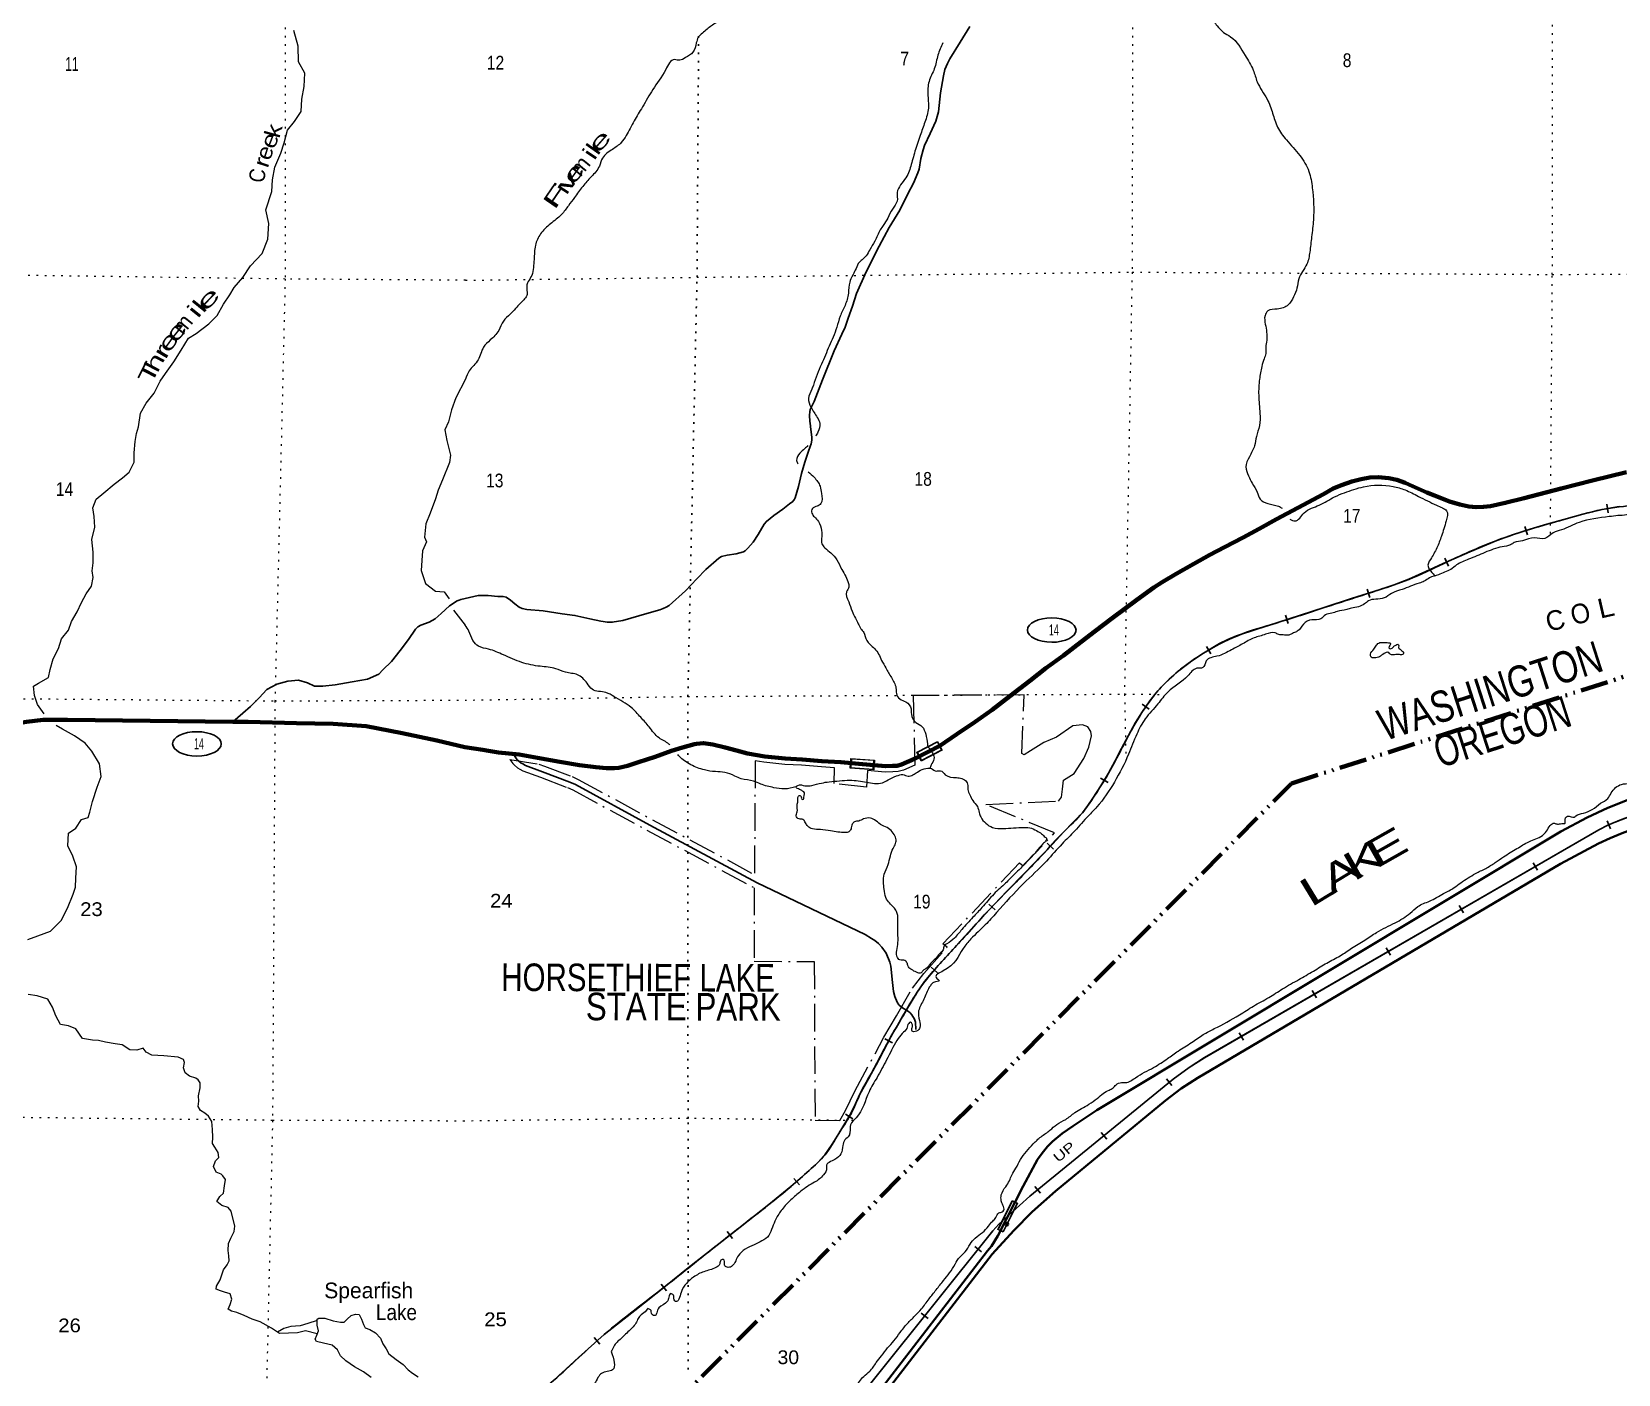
# Model space of a CAD drawing. Header units: feet. Extents: x -256679 to 5, y -731788 to -547785.
# Drawn here: x -37513 to -17361, y -685196 to -668133 of the extents above; entities that cross this region are included whole.
import ezdxf
from ezdxf.enums import TextEntityAlignment as Align

# ---------------------------------------------------------------- set-up
doc = ezdxf.new("R2010")
doc.units = ezdxf.units.FT
doc.header["$LTSCALE"] = 70
doc.header["$PDMODE"] = 32
doc.header["$PDSIZE"] = 35
for name, pattern in [('DASH_DOUBLE_DOT', [9.2, 5, -1.2, 0.3, -1.2, 0.3, -1.2]), ('DOT_DASHED', [7.7, 5, -1.2, 0.3, -1.2]), ('DOTTED', [1.5, 0.3, -1.2])]:
    doc.linetypes.add(name, pattern=pattern)
for name, color, linetype, lineweight in [('10', 7, 'DASH_DOUBLE_DOT', 70), ('17', 7, 'Continuous', 25), ('18', 7, 'Continuous', 35), ('23', 7, 'Continuous', 70), ('29', 7, 'Continuous', 25), ('34', 7, 'Continuous', 25), ('39', 7, 'Continuous', 13), ('44', 7, 'DOT_DASHED', 13), ('55', 7, 'Continuous', 13), ('59', 7, 'Continuous', 13), ('6', 7, 'DOTTED', 25), ('7', 7, 'DOTTED', 13)]:
    doc.layers.add(name, color=color, linetype=linetype, lineweight=lineweight)
doc.layers.add('41', color=7, linetype='Continuous')

msp = doc.modelspace()

# ---------------------------------------------------------------- linework, layer by layer
at = {"layer": '10'}
msp.add_lwpolyline([(-29909.62, -686137.97), (-21510.04, -677685.92), (-16257.16, -675999.95), (-8362.03, -676553.3), (-1674.87, -675739.56), (-2.51, -676217.64)], dxfattribs=at)
at = {"layer": '17'}
for centre in [(-24556.1, -675737.75), (-35415.29, -677183.69)]:
    msp.add_ellipse(centre, major_axis=(309.24, -1), ratio=0.500121, dxfattribs=at)
at = {"layer": '18'}
for p, q in [((-25371.12, -683624.86), (-27313.53, -686141.16)), ((-25311.75, -683670.69), (-27218.87, -686141.27))]:
    msp.add_line(p, q, dxfattribs=at)
for points in [[(-15267.64, -677550.57), (-16464.03, -677701.57), (-16705.48, -677749.02), (-16981.42, -677818.04), (-17113.99, -677855.78), (-17248.73, -677900), (-17492.85, -677998.35), (-17757.49, -678120), (-18089.9, -678298.24), (-23984.4, -681839.5), (-24289.44, -682041.17), (-24424.17, -682137.14), (-24545.98, -682235.29), (-24610.65, -682299.99), (-24679.63, -682384.11), (-24738.75, -682466.07), (-24921.11, -682803.46), (-25242.01, -683436.04), (-25323.38, -683568.6), (-25371.12, -683624.86)], [(-25311.75, -683670.69), (-25038.56, -683368.71), (-24805.73, -683131.45), (-24508.27, -682869.06), (-23110.97, -681717.13), (-22911.91, -681564.5), (-22702.08, -681427.56), (-18095.64, -678709.61), (-17612.51, -678450.03), (-17465.38, -678382.06), (-17309.09, -678318.43), (-17007.28, -678206.27), (-16821.89, -678150.2), (-16670.99, -678111.37), (-16445.24, -678069.01), (-15708.73, -678005.69), (-11682.7, -677885.25), (-2971.48, -678082.82), (-2153.63, -678107.44), (-1942.71, -678112.86), (-1755.17, -678119.98), (-1513.48, -678136.81), (0, -678381.38)]]:
    msp.add_lwpolyline(points, dxfattribs=at)
msp.add_point((-25127.62, -683288.03), dxfattribs=at)
at = {"layer": '23'}
for points in [[(-17256.7, -673731.46), (-17686.92, -673837.9), (-18085.13, -673938.32), (-18555.38, -674060.81), (-18795.51, -674121.06), (-18985.6, -674161.25), (-19073.64, -674173.33), (-19163.68, -674175.39), (-19256.75, -674168.63), (-19371.76, -674141.49), (-19505.8, -674103.52), (-19695.85, -674027.55), (-19793.88, -673989.56), (-19973.92, -673907.57), (-20069.35, -673865.72), (-20173.98, -673827.6), (-20274.97, -673808.1), (-20409.85, -673794.93), (-20518.11, -673799.79), (-20628.17, -673819.9), (-20744.23, -673848.02), (-20876.3, -673894.17), (-20980.36, -673940.31), (-21104.44, -674010.49), (-21432.65, -674182.96), (-21702.82, -674329.35), (-21922.96, -674451.67), (-22127.09, -674561.97), (-22363.24, -674682.3), (-22549.35, -674782.57), (-22752.24, -674893.79), (-22977.63, -675023.2), (-23153.75, -675129.47), (-23259.82, -675195.64), (-23477.97, -675354.01), (-23788.19, -675584.54), (-24000.35, -675746.92), (-24184.48, -675885.24), (-24408.64, -676059.64)], [(-24408.64, -676059.64), (-24632.8, -676222.02), (-24832.95, -676384.38), (-25089.13, -676578.83), (-25313.29, -676749.22), (-25529.45, -676905.59), (-25761.6, -677061.97), (-25976.61, -677207.26), (-26125.85, -677284.53), (-26297.95, -677374.78), (-26464.05, -677446.99), (-26520.79, -677461.92), (-26580.11, -677465.1), (-26668.83, -677468.51), (-27008.28, -677437.35), (-27234.37, -677417.48), (-27476.46, -677401.62), (-27728.56, -677381.77), (-27942.65, -677369.9), (-28202.75, -677344.04), (-28420.83, -677304.14), (-28562.87, -677270.19), (-28704.92, -677228.23), (-28862.97, -677190.28), (-28981.01, -677174.34), (-29069.05, -677182.41), (-29093.07, -677186.43), (-29247.15, -677230.6), (-29387.22, -677272.76), (-29593.34, -677347), (-29805.46, -677417.25), (-29946.27, -677461.78), (-30054.84, -677486.48), (-30110.76, -677491.42), (-30212.75, -677493.06), (-30347.71, -677479.71), (-30555.72, -677455.2), (-30805.88, -677411.93), (-31087.98, -677362.05), (-31320.61, -677320.21), (-31585.76, -677291.73), (-31711.03, -677271.93)], [(-34959.64, -676902.5), (-37058.81, -676876.77), (-37367.17, -676877.27), (-37579.69, -676904.96), (-38763.18, -677112.28), (-39404.07, -677234.9)], [(-32010.5, -677224.68), (-32366.15, -677140.95), (-32807.71, -677049.62), (-33263.32, -676960.13), (-33685.46, -676927.22), (-34151.92, -676919.9), (-34762.47, -676904.92), (-34959.64, -676902.5)], [(-31711.03, -677271.93), (-31785.2, -677260.21), (-32010.5, -677224.68)]]:
    msp.add_lwpolyline(points, dxfattribs=at)
at = {"layer": '29'}
for points in [[(-27625.85, -673109.64), (-27628.85, -673087.68), (-27632.82, -673005.57), (-27631.45, -672964.86), (-27624.79, -672933.47), (-27574.73, -672831.29), (-27466.57, -672558.83), (-27318.37, -672190.21), (-27223.5, -671976.71), (-27182.19, -671887.7), (-27141.26, -671772.58), (-27086.05, -671621.26), (-27035.96, -671461), (-26915.81, -671184.53), (-26749.61, -670859.96), (-26623.46, -670619.53), (-26487.32, -670401.13), (-26385.2, -670194.78), (-26313.11, -670058.53), (-26257.04, -669928.31), (-26242.71, -669879.4), (-26220.95, -669744.03), (-26191.72, -669634.11), (-26172.87, -669579.77), (-26102.78, -669427.51), (-26028.68, -669269.23), (-25996.62, -669151.05), (-25968.52, -668910.69), (-25932.42, -668694.36), (-25915.37, -668614.68), (-25882.47, -668537.31), (-25850.3, -668476), (-25720.16, -668265.61), (-25598.03, -668067.25)], [(-31755.21, -675297.62), (-31713.44, -675297.59), (-31591.4, -675309.52), (-31525.37, -675309.48), (-31485.35, -675321.46), (-31431.35, -675355.48), (-31375.34, -675403.5), (-31321.33, -675445.53), (-31285.33, -675465.53), (-31225.3, -675475.5), (-31017.13, -675493.07), (-30775.14, -675531.27), (-30612.48, -675550.69), (-30423.01, -675593.12), (-30284.96, -675623.06), (-30201.25, -675637.94), (-30138.74, -675637.94), (-30002.84, -675614.86), (-29698.68, -675526.52), (-29534.59, -675478.34), (-29493.51, -675465.5), (-29452.39, -675447.39), (-29416.2, -675424.34), (-29210.36, -675239.79), (-29064.24, -675085.47), (-28950.14, -674969.23), (-28786.02, -674824.91), (-28751.65, -674804.53), (-28677.96, -674786.79), (-28565.9, -674768.68), (-28473.85, -674742.58), (-28448.98, -674730.45), (-28415.81, -674698.48), (-28349.75, -674622.33), (-28287.69, -674522.15), (-28207.6, -674389.91), (-28181.68, -674356.34), (-28087.51, -674279.67), (-27973.43, -674199.48), (-27887.37, -674133.33), (-27846.11, -674104.47), (-27823.08, -674074.84), (-27817.31, -674057.17), (-27775.23, -673910.94), (-27737.15, -673746.68), (-27695.08, -673602.45), (-27645, -673464.22), (-27626.51, -673404.41), (-27613.35, -673371.48), (-27605.13, -673322.09), (-27604.92, -673285.95), (-27614.88, -673189.82), (-27625.85, -673109.64)], [(-32007.91, -675335.88), (-31841.5, -675297.68), (-31755.21, -675297.62)], [(-32007.91, -675335.88), (-32061.44, -675349.08), (-32085.53, -675358.01), (-32107.82, -675367.82), (-32206.35, -675428.62), (-32313.47, -675525.75), (-32388.27, -675595.15), (-32462.8, -675638.46), (-32569.32, -675677.39), (-32610.44, -675697.15), (-32639.89, -675724.76), (-32725.34, -675856.26), (-32832.9, -675995.54), (-32942.48, -676136.81), (-33053.71, -676243.93), (-33106.32, -676297.53), (-33249.13, -676360.13), (-33441.7, -676394.07), (-33660.33, -676431.72), (-33816.72, -676452.02), (-33922.81, -676448.81), (-34008.51, -676409.7), (-34126.28, -676374.23), (-34260.58, -676388.76), (-34399.11, -676425.32), (-34527.97, -676494.11), (-34623.14, -676597.4), (-34736.44, -676710.52), (-34833.42, -676795.72), (-34959.64, -676902.5)], [(-31396.58, -677312.05), (-31345.33, -677384.65), (-31328.64, -677401.35), (-31298.37, -677427.4), (-31276.47, -677438.92), (-31243.09, -677457.71), (-31025.72, -677538.27), (-30678.91, -677669.35), (-30606.7, -677701.94), (-29662.25, -678215.01), (-28298.67, -678947.94), (-26927.22, -679608.64), (-26844.67, -679655.81), (-26802.94, -679682.94), (-26759.12, -679720.52), (-26716.58, -679767.55), (-26661.05, -679845.77), (-26612.07, -679956.35), (-26602.63, -680008.59), (-26581.54, -680215.23), (-26565.07, -680332.15), (-26549.16, -680395.86), (-26519.17, -680467.83), (-26500.39, -680500.18), (-26466.78, -680528.44), (-26376.53, -680586.79), (-26356.42, -680602.47), (-26333.47, -680629.6), (-26300.08, -680681.79), (-26288.14, -680719.38), (-26283.96, -680815.7)]]:
    msp.add_lwpolyline(points, dxfattribs=at)
at = {"layer": '34'}
for p, q in [((-17487.48, -674246.72), (-17507.11, -674137.86)), ((-18515.25, -674525.91), (-18548.28, -674420.35)), ((-19517.81, -674923.85), (-19562.55, -674822.69)), ((-20517.37, -675323.86), (-20551.49, -675218.65)), ((-21551.53, -675655.1), (-21585.43, -675549.81)), ((-22534.67, -676041.22), (-22591.01, -675946.03)), ((-23319.18, -676744.23), (-23409.73, -676680.72)), ((-23840.46, -677676.03), (-23935.45, -677619.35)), ((-17460.34, -678262.42), (-17502.22, -678160.04)), ((-24533.93, -678521.1), (-24614.81, -678445.64)), ((-18384.63, -678790.84), (-18440.01, -678695.08)), ((-25276.03, -679295.18), (-25356.64, -679219.43)), ((-19325.88, -679332.13), (-19381.25, -679236.38)), ((-20252.76, -679871.14), (-20308.13, -679775.39)), ((-26008.22, -680095.51), (-26090.22, -680021.27)), ((-21194.01, -680412.43), (-21249.38, -680316.68)), ((-26577.84, -680985.09), (-26675.43, -680933.01)), ((-22120.89, -680951.44), (-22176.26, -680855.69)), ((-23029.51, -681527.22), (-23099.52, -681441.59)), ((-27083.06, -681948.82), (-27177.57, -681891.35)), ((-23857.92, -682207.93), (-23927.94, -682122.3)), ((-27760.85, -682789.91), (-27833.49, -682706.5)), ((-24700.16, -682893.2), (-24770.17, -682807.56)), ((-28611.47, -683468.99), (-28679.86, -683382.05)), ((-25447.67, -683641.04), (-25534.08, -683571.99)), ((-29450.07, -684136.92), (-29518.65, -684050.14)), ((-26127.55, -684487.63), (-26213.96, -684418.58)), ((-30296.26, -684811.69), (-30370.04, -684729.28))]:
    msp.add_line(p, q, dxfattribs=at)
for points in [[(-30886.7, -685274.31), (-30566.67, -684980.51), (-30243.19, -684690.9), (-29853.91, -684383.14), (-29464.59, -684075.48), (-29173.41, -683843.91), (-28882.16, -683612.43), (-28516.1, -683324.51), (-28149.62, -683037.12), (-28008.77, -682923.85), (-27869.45, -682808.63), (-27753.42, -682707.58), (-27639.29, -682604.21), (-27533, -682510), (-27437.27, -682405.93), (-27347.71, -682272.22), (-27263.15, -682135.53), (-27184.1, -682009.89), (-27107.02, -681883.13), (-27049.89, -681760.55), (-26994.9, -681636.74), (-26885.64, -681439.41), (-26776.63, -681242.01), (-26683.75, -681062.04), (-26588.4, -680883.35), (-26517.72, -680761.88), (-26446.24, -680640.9), (-26356.7, -680489.33), (-26266.01, -680338.31), (-26172.03, -680203.36), (-26065.74, -680077.69), (-25881.56, -679874.25), (-25697.41, -679670.84), (-25576.45, -679536.45), (-25455.2, -679402.29), (-25289.3, -679225.75), (-25120.9, -679051.55), (-24903.64, -678828.16), (-24686.55, -678604.63), (-24544.91, -678452.82), (-24404.31, -678300.01), (-24285.58, -678180.51), (-24168.15, -678059.55), (-24097.74, -677969.02), (-24034.11, -677873.31), (-23931.54, -677717.03), (-23835.94, -677556.8), (-23752.72, -677400.6), (-23669.76, -677244.27), (-23580.95, -677078.83), (-23491.53, -676913.65), (-23405.07, -676771.62), (-23309.28, -676635.03), (-23230.57, -676535), (-23145.04, -676440.54), (-23036.19, -676334.69), (-22920.77, -676236), (-22778.86, -676129.21), (-22630.46, -676031.44), (-22424.7, -675909.64), (-22318.34, -675856.51), (-22207.99, -675812.75), (-21952.06, -675727.55), (-21695.67, -675644.14), (-21396.5, -675547.82), (-21097.34, -675451.46), (-20747.1, -675338.22), (-20396.95, -675224.66), (-20208.56, -675162.16), (-20022.82, -675092.25), (-19803.09, -674994.28), (-19584.59, -674893.69), (-19245.57, -674743.73), (-18904.14, -674598.79), (-18692.71, -674521.49), (-18477.82, -674454.26), (-18265.99, -674392.02), (-18053.56, -674331.79), (-17810.46, -674266.04), (-17565.25, -674205.25), (-17350.12, -674166.48)], [(-27518.09, -686140.23), (-25305.26, -683371.2), (-25228.9, -683288.75), (-24835.01, -682932.93), (-23013.02, -681443.21), (-22812.08, -681297.79), (-22615.95, -681171.64), (-17605.99, -678274.47), (-17492.44, -678216.56), (-17321, -678146.43), (-17122.62, -678070.92), (-16967.35, -678021.29), (-16773.28, -677969.51), (-16525.31, -677915.58), (-16337.71, -677883.22), (-16164.13, -677858.42), (-16014.26, -677844.38), (-15791.83, -677830.14), (-11297.04, -677741.09), (-2076.86, -678004.01), (-1688.79, -678012.64), (-1536.76, -678026.66), (-1.83, -678207.84)]]:
    msp.add_lwpolyline(points, dxfattribs=at)
at = {"layer": '34', "lineweight": 13}
msp.add_lwpolyline([(-27517.23, -686140.92), (-25304.43, -683371.92), (-25228.13, -683289.53), (-24834.29, -682933.76), (-23012.35, -681444.08), (-22811.46, -681298.7), (-22615.38, -681172.58), (-17605.46, -678275.44), (-17491.98, -678217.56), (-17320.6, -678147.45), (-17122.26, -678071.96), (-16967.04, -678022.35), (-16773.02, -677970.58), (-16525.1, -677916.66), (-16337.54, -677884.31), (-16164, -677859.51), (-16014.17, -677845.48), (-15791.78, -677831.24), (-11297.04, -677742.19), (-2076.89, -678005.11), (-1688.85, -678013.74), (-1536.87, -678027.75), (-1.96, -678208.93)], dxfattribs=at)
at = {"layer": '34'}
msp.add_spline([(-32003.65, -686135.2), (-31377.82, -685669.52), (-30885.98, -685275.14), (-30242.48, -684691.74), (-29463.91, -684076.34), (-28881.48, -683613.29), (-28148.94, -683037.98), (-27868.74, -682809.47), (-27638.56, -682605.03), (-27436.4, -682406.61), (-27262.22, -682136.11), (-27106.05, -681883.65), (-26993.91, -681637.23), (-26775.66, -681242.53), (-26587.44, -680883.89), (-26445.29, -680641.46), (-26265.09, -680338.91), (-26064.91, -680078.41), (-25696.59, -679671.58), (-25454.39, -679403.04), (-25120.11, -679052.32), (-24685.75, -678605.39), (-24403.51, -678300.77), (-24167.32, -678060.27), (-24033.19, -677873.92), (-23834.98, -677557.34), (-23668.79, -677244.79), (-23490.58, -676914.2), (-23308.4, -676635.69), (-23144.25, -676441.3), (-22920.08, -676236.86), (-22629.88, -676032.37), (-22207.61, -675813.78), (-21695.33, -675645.19), (-21097, -675452.51), (-20396.61, -675225.71), (-20022.4, -675093.27), (-19584.14, -674894.69), (-18903.74, -674599.81), (-18477.5, -674455.31), (-18053.27, -674332.85), (-17565.02, -674206.33), (-17132.81, -674151.96), (-16456.53, -674163.51), (-15954.33, -674193.21), (-15638.2, -674211.02), (-15304.05, -674198.77), (-14957.89, -674146.46), (-14497.64, -674017.96), (-14089.4, -673835.43), (-13597.1, -673598.76), (-13208.86, -673422.24), (-12620.51, -673151.46), (-12006.13, -672856.62), (-11535.86, -672654.02), (-11127.62, -672483.5), (-10671.37, -672348.99), (-10215.13, -672240.53), (-9894.98, -672190.24), (-9550.82, -672167.97), (-9114.64, -672161.66), (-8460.37, -672199.26), (-7922.18, -672283.01), (-7512.05, -672388.88), (-7043.91, -672544.78), (-6629.79, -672688.69), (-6057.63, -672898.59), (-5431.45, -673128.49), (-4825.27, -673334.36), (-4465.17, -673460.29), (-4203.09, -673534.21), (-3874.98, -673606.08), (-3626.88, -673635.96), (-3448.81, -673639.84), (-2984.59, -673587.45), (-2620.42, -673541.13), (-2166.2, -673478.73), (-1756, -673414.36), (-1487.88, -673396.15), (-1107.72, -673399.89), (-777.59, -673429.71), (-561.52, -673475.62), (-377.46, -673523.57), (-197.41, -673583.53), (-2.56, -673673.28)], degree=3, dxfattribs=at)
at = {"layer": '39'}
msp.add_line((-32153.89, -675483.49), (-32007.81, -675677.13), dxfattribs=at)
for points in [[(-37354.76, -676801.32), (-37439.24, -676681.75), (-37480.14, -676570.89), (-37488.93, -676452.36), (-37428.44, -676410.9), (-37299.56, -676340.11), (-37280.49, -676237.96), (-37243.05, -676101.89), (-37171.61, -675970.23), (-37134.31, -675848.22), (-37047.11, -675740.82), (-37009.91, -675628.84), (-36936.58, -675507.24), (-36879.28, -675387.46), (-36820.06, -675275.73), (-36754.98, -675178.11), (-36733.85, -675069.96), (-36746.99, -674985.51), (-36731.9, -674881.31), (-36734.54, -674748.8), (-36748.9, -674588.06), (-36713.24, -674429.9), (-36719.84, -674293.33), (-36736.74, -674184.75), (-36695.54, -674072.82), (-36598.6, -673991.63), (-36467.32, -673882.72), (-36362.37, -673801.62), (-36273.54, -673730.37), (-36210.17, -673604.64), (-36212.95, -673486.18), (-36197.45, -673341.84), (-36182.36, -673237.64), (-36157.49, -673155.63), (-36129.66, -672981.32), (-36060.27, -672853.64), (-35958.87, -672728.34), (-35881.2, -672574.67), (-35814.11, -672477.08), (-35708.48, -672329.75), (-35614.83, -672180.28), (-35521.17, -672028.8), (-35422.45, -671969.7), (-35263, -671847.07), (-35157.78, -671739.88), (-35078.19, -671594.26), (-34994.91, -671478.79), (-34941.88, -671385.06), (-34832.45, -671257.84), (-34732.81, -671110.44), (-34585.01, -670951.55), (-34513.06, -670769.71), (-34503, -670571.11), (-34541.27, -670398.06), (-34462.77, -670164.11), (-34455.23, -670015.66), (-34423.55, -669855.44), (-34349.61, -669675.63), (-34308.23, -669545.64), (-34262.53, -669385.58), (-34175.28, -669274.17), (-34089.89, -669148.69), (-34082.28, -668992.21), (-34054.55, -668827.94), (-34044.81, -668659.44), (-34125.41, -668514.01), (-34127.36, -668315.27), (-34185.4, -668117.9)], [(-32004.92, -672550.14), (-32125.09, -672788.05), (-32180.69, -672937.96), (-32220.32, -673092.06), (-32267.41, -673191.89), (-32238.78, -673328.7), (-32192.65, -673515.9), (-32207.62, -673608.06), (-32296, -673829.86), (-32349.38, -673957.71), (-32384.57, -674069.71), (-32452.54, -674253.6), (-32506, -674389.48), (-32523.73, -674555.88), (-32498.3, -674614.38), (-32547.57, -674732.24), (-32558.82, -674852.55), (-32568.14, -674978.9), (-32509.77, -675144.15), (-32384.65, -675243.93), (-32272.62, -675253.23), (-32212.77, -675341.7)], [(-36992.58, -678611.75), (-37055.28, -678478.56), (-37047.64, -678320.08), (-36954.87, -678254.9), (-36881.66, -678145.34), (-36797.3, -678120.2), (-36774.55, -678050.21), (-36743.16, -677918.09), (-36683.22, -677736.12), (-36629.76, -677600.23), (-36654.11, -677437.37), (-36750.56, -677275.7), (-36835.63, -677176.38), (-36970.82, -677082.51), (-37122.11, -676996.48), (-37203.73, -676950.79)], [(-37564.11, -679669.07), (-37437.49, -679622.34), (-37274.7, -679563.97), (-37139.16, -679429.03), (-37057.46, -679273.39), (-36985.55, -679095.57), (-36956.59, -679005.58), (-36951.41, -678891.22), (-36945.9, -678744.76), (-36992.58, -678611.75)], [(-33886.82, -684681.9), (-34035.25, -684642.97), (-34137.64, -684669.9), (-34363.95, -684675.36), (-34467.4, -684609.95), (-34612.74, -684530.01), (-34714.52, -684496.74), (-34816.15, -684449.41), (-34907.87, -684412.24), (-34975.78, -684395.41), (-35017.53, -684366.83), (-34992.91, -684308.9), (-34970.2, -684242.92), (-34991.5, -684172.43), (-35063.39, -684153.55), (-35117.26, -684134.87), (-35169.08, -684112.2), (-35166.71, -684076.1), (-35119.83, -683996.34), (-35099.13, -683930.34), (-35078.45, -683866.34), (-35029.76, -683804.67), (-35005.2, -683752.77), (-35010.56, -683690.48), (-35019.87, -683622.13), (-35014.94, -683531.86), (-34982.2, -683463.99), (-34943.31, -683382.14), (-34932.58, -683312.01), (-34980.67, -683120.78), (-35018.25, -683076.19), (-35100.09, -683051.17), (-35161.63, -683000.29), (-35124.94, -682936.48), (-35076.45, -682894.88), (-35063.49, -682802.69), (-35050.61, -682718.54), (-35086.19, -682673.97), (-35107.99, -682651.65), (-35169.8, -682626.86), (-35203.09, -682554.22), (-35178.34, -682484.25), (-35137.87, -682442.56), (-35145.2, -682376.23), (-35188.56, -682309.5), (-35216.09, -682261.02), (-35213.26, -682180.76), (-35218.3, -682086.36), (-35227.23, -681981.89), (-35268.59, -681915.18), (-35316.25, -681876.5), (-35369.95, -681841.76), (-35399.47, -681791.25), (-35390.76, -681723.1), (-35396.06, -681654.8), (-35375.03, -681556.68), (-35372.36, -681492.48), (-35398, -681454.05), (-35429.82, -681433.62), (-35509.66, -681408.62), (-35565.28, -681365.84), (-35584.64, -681301.39), (-35573.95, -681235.27), (-35585.57, -681197), (-35653.33, -681166.12), (-35835.37, -681150), (-35987.44, -681140.24), (-36059.15, -681103.29), (-36096.67, -681052.69), (-36177.02, -681077.86), (-36265.05, -681070.84), (-36364.51, -681007.48), (-36452.5, -680996.45), (-36576.42, -680974.96), (-36666.3, -680953.87), (-36740.36, -680951.02), (-36868.26, -680927.48), (-36951.09, -680804.1), (-37044.84, -680768.91), (-37148.78, -680751.67), (-37207.7, -680640.6), (-37248.63, -680531.75), (-37307.64, -680428.71), (-37443.34, -680385.01), (-37559.32, -680369.64)], [(-33888.03, -684511.09), (-34006.27, -684550.97), (-34104.68, -684579.95), (-34220.9, -684588.67), (-34309.28, -684615.76), (-34389.85, -684658.98)], [(-33200.4, -685236.57), (-33297.77, -685165.21), (-33413.23, -685099.67), (-33522.58, -685024.15), (-33589.99, -684959.16), (-33631.29, -684886.43), (-33698.76, -684827.45), (-33806.6, -684800.13), (-33896.49, -684779.03), (-33914.19, -684748.72), (-33893.64, -684696.77), (-33869.07, -684644.86), (-33886.33, -684570.4), (-33887.56, -684496.12), (-33867.4, -684482.3), (-33791.3, -684481.15), (-33683.54, -684516.5), (-33591.61, -684533.61), (-33543.56, -684534.16), (-33505.13, -684496.46), (-33454.56, -684446.85), (-33402.36, -684433.4), (-33352.31, -684433.97), (-33324.92, -684496.5), (-33297.6, -684565.06), (-33275.97, -684603.44), (-33220.14, -684626.16), (-33148.48, -684667.12), (-33085.11, -684736.08), (-33051.84, -684810.73), (-33010.44, -684873.42), (-32979.03, -684934), (-32883.7, -685009.35), (-32796.22, -685070.56), (-32730.84, -685137.54), (-32675.22, -685180.33), (-32603.64, -685229.32)]]:
    msp.add_lwpolyline(points, dxfattribs=at)
for points in [[(-29555.16, -656369.58), (-29611.24, -656525.84), (-29653.32, -656684.09), (-29683.38, -656798.27), (-29699.42, -656890.41), (-29647.43, -656970.49), (-29619.46, -657078.62), (-29613.5, -657174.75), (-29591.52, -657244.83), (-29589.56, -657375.01), (-29581.63, -657539.24), (-29515.64, -657647.34), (-29463.65, -657733.43), (-29433.72, -657931.69), (-29391.73, -658025.79), (-29355.78, -658181.98), (-29329.82, -658312.15), (-29287.84, -658404.25), (-29219.84, -658488.32), (-29189.85, -658550.39), (-29143.89, -658706.57), (-29093.91, -658790.66), (-29071.94, -658904.8), (-29047.99, -659046.98), (-29042.03, -659173.16), (-29028.08, -659299.32), (-29056.13, -659403.49), (-29080.17, -659495.63), (-29068.19, -659557.71), (-29114.28, -659742), (-29166.36, -659872.22), (-29166.42, -660038.45), (-29152.52, -660306.82), (-29114.57, -660481.04), (-29094.62, -660627.23), (-29006.63, -660749.34), (-28976.68, -660901.53), (-28932.74, -661099.78), (-28890.79, -661274), (-28886.87, -661496.31), (-28874.92, -661640.5), (-28818.99, -661882.8), (-28757.05, -662087.04), (-28721.11, -662291.31), (-28679.14, -662403.43), (-28605.17, -662561.6), (-28523.19, -662707.75), (-28455.21, -662831.88), (-28405.29, -663086.2), (-28307.29, -663202.3), (-28289.35, -663374.53), (-28253.41, -663570.78), (-28221.47, -663761.02), (-28181.52, -663927.23), (-28121.51, -663971.25), (-28077.52, -664047.32), (-28061.57, -664185.51), (-28037.64, -664407.8), (-27979.69, -664578), (-27911.7, -664684.1), (-27837.69, -664754.15), (-27781.73, -664902.32), (-27785.78, -665040.52), (-27731.88, -665342.9), (-27697.92, -665493.09), (-27672, -665715.38), (-27672.08, -665937.69), (-27674.14, -666083.9), (-27728.24, -666266.19), (-27740.27, -666348.32), (-27738.31, -666452.46), (-27708.34, -666564.6), (-27696.38, -666674.74), (-27776.47, -666802.98), (-27828.53, -666913.17), (-27858.6, -667061.4), (-27940.69, -667197.64), (-28022.75, -667259.79), (-28056.79, -667321.9), (-28036.79, -667363.94), (-28062.85, -667466.1), (-28178.93, -667556.31), (-28299.02, -667654.53), (-28397.09, -667738.72), (-28469.14, -667774.82), (-28535.18, -667800.9), (-28573.22, -667867.02), (-28683.3, -667953.21), (-28819.38, -668021.4), (-28935.46, -668099.59), (-29049.55, -668203.82)], [(-24407.53, -666645), (-24300.97, -666734.49), (-24122.91, -666796.46), (-23938.86, -666854.41), (-23800.83, -666944.44), (-23694.85, -667094.58), (-23568.83, -667196.64), (-23420.8, -667258.62), (-23272.77, -667352.65), (-23100.74, -667460.69), (-22956.71, -667556.72), (-22796.69, -667668.77), (-22608.66, -667806.83), (-22538.69, -667936.97), (-22454.7, -668059.08), (-22376.7, -668141.14), (-22284.68, -668197.16), (-22100.69, -668435.37), (-21996.72, -668621.55), (-21946.76, -668769.73), (-21820.79, -668989.95), (-21750.83, -669170.15), (-21688.87, -669344.36), (-21576.89, -669508.51), (-21406.89, -669704.67), (-21290.92, -669908.87), (-21246.99, -670119.14), (-21233.14, -670525.7), (-21255.23, -670740.01)], [(-29049.55, -668203.82), (-29071.59, -668275.93), (-29113.65, -668394.13), (-29209.72, -668462.29), (-29281.76, -668496.39), (-29347.79, -668488.42), (-29459.88, -668612.67), (-29624.05, -668869.14), (-29756.2, -669089.54), (-29862.31, -669267.87), (-29962.43, -669454.2), (-30024.48, -669540.36), (-30134.57, -669628.56), (-30262.66, -669738.8), (-30302.72, -669840.97), (-30406.82, -669977.23), (-30514.91, -670099.48), (-30617.01, -670239.75), (-30697.08, -670343.95), (-30783.16, -670456.16), (-30925.27, -670574.43), (-31049.37, -670702.69), (-31115.46, -670846.94), (-31131.53, -671029.21), (-31141.58, -671129.35), (-31161.62, -671229.51), (-31207.68, -671309.65), (-31225.7, -671365.74), (-31221.74, -671471.89), (-31301.82, -671580.1), (-31435.93, -671722.39), (-31522, -671810.57), (-31582.08, -671930.78), (-31688.17, -672051.02), (-31774.24, -672143.21), (-31844.33, -672303.48), (-31956.43, -672443.76), (-32004.92, -672550.14)], [(-25942.26, -668275.42), (-26002.35, -668431.68), (-26048.43, -668603.95), (-26114.52, -668764.22), (-26130.6, -668940.48), (-26122.65, -669080.67), (-26160.74, -669260.95), (-26220.83, -669429.23), (-26286.93, -669629.55), (-26341.03, -669819.86), (-26409.13, -669990.14), (-26519.42, -670177.35), (-26521.07, -670287.65), (-26580.29, -670388.07), (-26639.42, -670501.02), (-26697.48, -670595.19), (-26734.91, -670650.65), (-26805.64, -670797.16), (-26868.15, -670904.16), (-26915.73, -670981.88), (-27013.81, -671080.09), (-27051.85, -671162.23), (-27121.94, -671314.49), (-27140.01, -671456.7), (-27182.08, -671610.95), (-27244.16, -671749.18), (-27288.24, -671889.41), (-27334.31, -672015.62), (-27384.37, -672127.81), (-27430.44, -672244), (-27482.53, -672359.03), (-27584.52, -672624.07), (-27604.26, -672676.75), (-27647.03, -672794.04), (-27614.77, -672905.06), (-27535.17, -673036.04), (-27502.27, -673111.76), (-27526.95, -673220.42), (-27554.12, -673272.32)], [(-21255.23, -670740.01), (-21279.32, -670934.3), (-21315.39, -671086.54), (-21419.51, -671272.87), (-21441.56, -671391.05), (-21485.63, -671503.24), (-21551.7, -671605.43), (-21691.77, -671657.6), (-21809.83, -671681.71), (-21847.87, -671741.82), (-21843.91, -671849.97), (-21825.99, -672054.25), (-21838.03, -672146.38), (-21838.06, -672222.49), (-21860.09, -672288.6), (-21888.14, -672388.76), (-21918.22, -672551.01), (-21928.3, -672753.3), (-21912.38, -672983.61), (-21918.45, -673139.83), (-21956.52, -673278.05), (-21980.57, -673396.23), (-22046.66, -673534.47), (-22090.73, -673664.69), (-22056.75, -673776.82), (-22010.77, -673870.92), (-21946.79, -673985.04), (-21908.81, -674073.13), (-21810.79, -674131.15), (-21676.74, -674163.1), (-21628.6, -674189.56)], [(-10879.6, -672721.66), (-10949.64, -672749.75), (-10995.67, -672775.82), (-11057.71, -672791.88), (-11105.71, -672751.86), (-11167.72, -672697.82), (-11221.72, -672661.81), (-11344.77, -672681.98), (-11366.77, -672699.59), (-11379.97, -672743.64), (-11578.03, -672800.9), (-11846.5, -672906.61), (-12126.24, -673006.92), (-12198.59, -673056.37), (-12392.24, -673148.87), (-12471.46, -673214.94), (-12599.09, -673258.98), (-12748.73, -673338.27), (-12924.78, -673448.38), (-13061.21, -673510.05), (-13303.28, -673615.76), (-13488.13, -673677.43), (-13765.4, -673796.35), (-13994.26, -673919.68), (-14113.09, -673990.15), (-14341.95, -674078.25), (-14431.64, -674092.02), (-14471.68, -674148.13), (-14515.71, -674162.18), (-14563.72, -674134.17), (-14698.44, -674183.96), (-14937.91, -674236.57), (-15170.03, -674292.81), (-15410.15, -674333.03), (-15612.24, -674343.18), (-15786.32, -674359.33), (-15948.39, -674357.44), (-16060.43, -674333.48), (-16177.21, -674305.09), (-16313.64, -674274.26), (-16432.47, -674327.11), (-16573.31, -674274.26), (-16674.54, -674261.04), (-16806.57, -674247.83), (-16900.75, -674237.92), (-17002.8, -674256.02), (-17076.83, -674248.06), (-17255.49, -674274.26), (-17365.52, -674283.07), (-17475.55, -674296.28), (-17857.2, -674368.76), (-18082.9, -674463.66), (-18188.53, -674503.3), (-18294.16, -674573.77), (-18423.52, -674567.43), (-18575.6, -674601.58), (-18681.46, -674626.63), (-18729.87, -674653.06), (-18835.74, -674679.87), (-19055.86, -674752.12), (-19261.98, -674838.39), (-19414.08, -674910.59), (-19488.13, -674966.72), (-19566.09, -675001.02), (-19645.31, -675036.26), (-19758.29, -675075.06), (-19824.33, -675117.16), (-19890.37, -675141.24), (-20107.43, -675221.26), (-20240.57, -675271.67), (-20334.63, -675329.81), (-20440.68, -675345.91), (-20534.35, -675366.61), (-20582.76, -675406.25), (-20748.9, -675459.11), (-20810.51, -675476.72), (-20930.95, -675502.46), (-20998.99, -675522.54), (-21081.03, -675544.63), (-21140.6, -675595.65), (-21251.13, -675606.83), (-21359.19, -675662.98), (-21437.26, -675753.16), (-21485.29, -675771.22), (-21545.33, -675801.31), (-21617.36, -675799.35), (-21671.38, -675795.38), (-21719.39, -675771.38), (-21839.45, -675791.49), (-21987.53, -675837.66), (-22131.62, -675913.87)], [(-27653.66, -673392.75), (-27693.01, -673431.85), (-27757.06, -673487.97), (-27797.11, -673584.13), (-27782.07, -673625.29)], [(-27649.54, -673725.99), (-27575.1, -673796.28), (-27499.11, -673910.39), (-27481.14, -674002.5), (-27489.2, -674130.69), (-27537.23, -674162.77), (-27597.27, -674192.85), (-27603.29, -674250.93), (-27571.3, -674298.98), (-27521.3, -674357.03), (-27481.32, -674471.16), (-27479.36, -674575.3), (-27477.39, -674641.39), (-27437.39, -674693.44), (-27363.39, -674757.48), (-27285.39, -674845.55), (-27223.41, -674967.68), (-27173.42, -675055.77), (-27139.44, -675145.87), (-27133.46, -675191.93), (-27163.49, -675250.03), (-27135.53, -675378.19), (-27093.56, -675496.33), (-27051.58, -675586.43), (-27015.59, -675656.5), (-26981.6, -675720.57), (-26945.6, -675766.61), (-26907.63, -675868.72), (-26809.62, -675970.8), (-26755.63, -676042.86), (-26717.64, -676122.95), (-26663.66, -676219.05), (-26593.68, -676341.17), (-26535.7, -676473.31), (-26529.73, -676545.41), (-26487.74, -676613.48), (-26409.72, -676649.47), (-26343.73, -676739.56), (-26339.75, -676807.65), (-26281.77, -676911.75), (-26203.75, -676965.78), (-26157.77, -677061.88), (-26135.81, -677182.03), (-26132.35, -677219.46)], [(-21534.37, -674328.13), (-21466.28, -674350.76), (-21351.85, -674249.45), (-21158.2, -674150.35), (-20964.4, -674044.44), (-20836.92, -673991.78), (-20597.06, -673916.9), (-20220.76, -673912.5), (-20066.72, -673956.54), (-19899.47, -674038.03), (-19669.5, -674150.35), (-19594.68, -674185.58), (-19541.86, -674221.71), (-19545.91, -674347.89), (-19606.01, -674544.21), (-19666.1, -674694.46), (-19746.19, -674838.72), (-19772.24, -674942.88), (-19684.92, -675049.47), (-19706.25, -675028.96)], [(-29406.61, -677198.67), (-29419.2, -677186.66), (-29545.23, -677108.64), (-29669.23, -676968.52), (-29777.22, -676846.43), (-29899.23, -676720.33), (-30003.24, -676648.31), (-30117.27, -676582.29), (-30219.29, -676532.29), (-30395.35, -676490.35), (-30459.35, -676414.29), (-30579.35, -676306.22), (-30733.41, -676274.28), (-30855.44, -676228.3), (-31053.51, -676198.4), (-31289.59, -676148.49), (-31521.65, -676052.51), (-31709.71, -675980.54), (-31837.75, -675942.58), (-31909.75, -675870.53), (-31959.72, -675750.39), (-32008.37, -675676.27)], [(-22131.62, -675913.87), (-22271.71, -675988.07), (-22457.82, -676070.31), (-22593.9, -676130.49), (-22638.07, -676214.51), (-22712.89, -676223.31), (-22776.03, -676260.8), (-22830.07, -676320.92), (-23082.26, -676525.38), (-23208.37, -676675.67), (-23368.51, -676864.05), (-23476.63, -677060.4), (-23581.01, -677315.67), (-23761.46, -677670.24), (-23983.71, -677985.18), (-24091.54, -678099.7), (-24264.29, -678290.21), (-24425.58, -678455), (-24623.75, -678673.45), (-24917.99, -678962.05), (-25258.4, -679328.07), (-25401.44, -679484.44), (-25584.54, -679663.49), (-25680.91, -679783.95), (-25936.18, -680070.25), (-26024.92, -680152.48), (-25986.79, -680194.15), (-26056.96, -680214.59), (-26083.62, -680238.2), (-26112.23, -680277.84), (-26181.09, -680428.98), (-26247.18, -680577.23), (-26237.22, -680701.4), (-26231.25, -680789.52), (-26275.29, -680833.61), (-26331.32, -680835.65), (-26329.3, -680789.58), (-26329.28, -680745.52), (-26351.28, -680721.5), (-26373.29, -680735.54), (-26399.33, -680801.65), (-26456.62, -680864.77), (-26522.64, -680952.86), (-26654.67, -681199.52), (-26775.7, -681421.96), (-26877.85, -681605.1), (-27039.77, -681935.1), (-27112.11, -682025.85), (-27120.15, -682119.99), (-27132.17, -682164.06), (-27184.22, -682218.17), (-27210.25, -682288.29), (-27234.3, -682392.45), (-27310.36, -682464.61), (-27384.41, -682502.71), (-27414.43, -682528.77), (-27416.45, -682574.83), (-27454.5, -682660.98), (-27568.59, -682755.19), (-27658.65, -682807.32), (-27746.71, -682873.48), (-27868.8, -682977.71), (-27982.9, -683099.96), (-28060.98, -683224.19), (-28105.04, -683326.36), (-28151.1, -683430.54), (-28237.16, -683500.69), (-28337.22, -683548.83), (-28449.29, -683606.99), (-28537.36, -683687.16), (-28571.4, -683755.28), (-28615.45, -683819.4), (-28665.47, -683837.46), (-28709.48, -683817.46), (-28713.46, -683761.39), (-28729.46, -683737.36), (-28759.48, -683745.4), (-28773.5, -683793.47), (-28821.54, -683839.57), (-28975.63, -683891.75), (-29105.71, -683959.93), (-29197.78, -684040.11), (-29263.85, -684156.32), (-29333.93, -684270.53), (-29353.93, -684250.51), (-29361.91, -684190.43), (-29393.91, -684170.43), (-29421.94, -684214.51), (-29441.97, -684272.6), (-29546.05, -684350.78), (-29574.08, -684412.89)], [(-20279.15, -675898.67), (-20252.82, -675906.56), (-20272.85, -675962.66), (-20254.85, -675974.66), (-20216.82, -675948.6), (-20184.8, -675928.55), (-20158.78, -675916.51), (-20146.79, -675938.54), (-20152.8, -675964.58), (-20132.8, -675980.59), (-20108.79, -676000.6), (-20088.79, -676018.61), (-20100.81, -676048.66), (-20154.83, -676046.69), (-20218.86, -676052.75), (-20256.87, -676042.76), (-20274.87, -676024.75), (-20318.89, -676026.78), (-20380.94, -676068.88), (-20438.97, -676088.95), (-20498.99, -676080.98), (-20508.98, -676044.93), (-20464.94, -675980.81), (-20430.9, -675930.72), (-20390.87, -675896.65), (-20352.86, -675894.62), (-20316.84, -675894.59), (-20278.83, -675898.57)], [(-19175.5, -678831.92), (-19043.42, -678765.74), (-18923.34, -678693.56), (-18819.27, -678619.38), (-18647.15, -678515.12), (-18495.05, -678426.89), (-18324.95, -678348.66), (-18271.64, -678291.47), (-18172.47, -678192.25), (-18130.81, -678204.33), (-18077.62, -678196.57), (-18034.5, -678192.25), (-18036.76, -678166.21), (-18004.32, -678101.66), (-17918.69, -678114.05), (-17900.67, -678100.02), (-17802.62, -678063.9), (-17690.55, -678017.76), (-17584.48, -677939.58), (-17494.42, -677877.43), (-17450.37, -677807.3), (-17394.32, -677739.17), (-17318.27, -677699.06), (-17214.22, -677688.97), (-17122.18, -677686.91), (-17032.14, -677660.81), (-16940.09, -677642.72), (-16826.03, -677616.61), (-16643.94, -677592.45), (-16551.34, -677540.88), (-16507.89, -677608.38), (-16497.44, -677612.06), (-16417.68, -677599.12), (-16157.73, -677584.1), (-16021.67, -677555.97), (-15951.63, -677543.9), (-15947.62, -677515.86), (-15989.62, -677469.83), (-16053.63, -677433.82), (-16105.64, -677391.8), (-16111.63, -677357.75), (-16049.59, -677333.68), (-15971.56, -677331.62), (-15915.52, -677299.54), (-15875.51, -677311.52), (-15895.54, -677365.61), (-15873.55, -677413.67), (-15791.52, -677425.63), (-15733.49, -677419.58), (-15701.48, -677433.58), (-15681.49, -677475.62), (-15627.48, -677499.62), (-15485.41, -677485.5), (-15323.34, -677467.36), (-15191.28, -677465.27), (-15020.73, -677415.78), (-14878.45, -677441.66), (-14831.03, -677437.35), (-14740.48, -677411.47), (-14641.03, -677432.85), (-14478.97, -677438.74), (-14371.85, -677430.88), (-14130.4, -677417.94), (-13975.19, -677439.51), (-13850.7, -677450.33), (-13686.31, -677396.37), (-13505.23, -677448.13), (-13419, -677439.51), (-13348.49, -677453.99), (-13290.46, -677429.91), (-13272.43, -677373.82), (-13286.41, -677309.74), (-13292.39, -677255.67), (-13246.35, -677187.54), (-13222.31, -677135.45), (-13238.31, -677095.41), (-13202.28, -677073.35), (-13104.25, -677087.31), (-13006.2, -677069.21), (-12960.19, -677097.22), (-12862.16, -677123.19), (-12690.08, -677119.07), (-12536.02, -677120.96), (-12359.95, -677132.86), (-12175.87, -677128.73), (-12033.82, -677160.67), (-11909.78, -677188.63), (-11771.74, -677230.59), (-11673.7, -677238.53), (-11641.69, -677258.54), (-11677.72, -677288.61)], [(-27806.86, -677731.62), (-27950.8, -677756.45), (-28088.86, -677740.52), (-28252.91, -677694.57), (-28344.93, -677656.58), (-28500.99, -677626.64), (-28581.01, -677592.65), (-28709.04, -677546.67), (-28829.09, -677536.74), (-28967.14, -677514.81), (-29143.19, -677448.84), (-29287.21, -677340.78), (-29304.45, -677320.54)], [(-26132.35, -677219.46), (-26053.85, -677378.25), (-26087.89, -677452.38), (-26105.24, -677495.78)], [(-26908.33, -677671.61), (-26808.29, -677685.56), (-26708.25, -677679.49), (-26636.2, -677641.38), (-26528.14, -677591.24), (-26448.1, -677575.16), (-26382.07, -677593.14), (-26320.04, -677579.08), (-26264.01, -677542.99), (-26177.95, -677500.87), (-26085.91, -677498.8), (-26021.9, -677528.8), (-25971.87, -677524.76), (-25909.87, -677576.79), (-25765.82, -677612.74), (-25699.8, -677624.72), (-25665.79, -677640.72), (-25625.79, -677694.76), (-25623.82, -677762.86), (-25595.83, -677830.93), (-25559.85, -677905.01), (-25501.85, -677979.08), (-25477.87, -678057.17), (-25457.89, -678113.23), (-25393.89, -678193.3), (-25309.87, -678245.32), (-25173.82, -678259.24), (-25041.76, -678251.14), (-24907.7, -678247.04), (-24813.67, -678256.99), (-24731.65, -678296.99), (-24673.33, -678337.7), (-24651.64, -678361.03)], [(-24651.64, -678361.03), (-24621.65, -678392.13), (-24622.99, -678398.12), (-24633.99, -678420.15), (-24669.2, -678455.38), (-24752.82, -678552.29), (-24891.46, -678697.64), (-24950.87, -678763.71), (-25032.29, -678842.99), (-25142.32, -678953.11), (-25291.41, -679092.42), (-25443.25, -679264.2), (-25557.68, -679387.53), (-25698.52, -679543.9), (-25793.14, -679651.81), (-25887.77, -679724.49), (-25925.18, -679750.92), (-25936.18, -679801.57), (-25980.19, -679847.82), (-26035.21, -679913.89), (-26092.42, -679971.15), (-26156.24, -680043.82), (-26189.25, -680063.65), (-26216.98, -680094.53), (-26275, -680086.56), (-26337.01, -680052.56), (-26375.02, -680018.53), (-26391.01, -679976.49), (-26421, -679938.45), (-26487.03, -679930.49), (-26523.03, -679882.45), (-26520.99, -679784.31), (-26508.94, -679684.16), (-26510.91, -679606.05), (-26512.88, -679525.94), (-26512.85, -679439.82), (-26512.82, -679363.71), (-26528.81, -679313.65), (-26564.8, -679259.6), (-26618.8, -679205.56), (-26662.79, -679137.5), (-26684.76, -679031.36), (-26694.73, -678939.24), (-26684.69, -678841.1), (-26636.62, -678718.89), (-26606.57, -678608.72), (-26572.51, -678512.56), (-26540.47, -678448.45), (-26536.45, -678388.36), (-26570.44, -678320.29), (-26630.44, -678258.24), (-26708.46, -678220.24), (-26792.47, -678160.22), (-26860.49, -678128.22), (-26946.53, -678138.29), (-27008.56, -678164.37), (-27062.59, -678174.42), (-27090.61, -678204.48), (-27106.64, -678264.58), (-27132.67, -678300.65), (-27176.69, -678310.69), (-27366.76, -678288.79), (-27494.81, -678272.86), (-27596.85, -678262.91), (-27654.86, -678230.91), (-27684.86, -678186.87), (-27716.86, -678144.83), (-27766.87, -678136.85), (-27804.88, -678100.83), (-27790.85, -678048.75), (-27790.82, -677964.63), (-27780.79, -677914.55), (-27780.77, -677866.49), (-27764.76, -677838.43), (-27736.75, -677860.45), (-27736.76, -677882.48), (-27718.76, -677890.48), (-27702.73, -677844.4), (-27696.71, -677804.34), (-27720.72, -677784.33), (-27760.73, -677762.33), (-27804.73, -677734.32), (-27782.72, -677712.27), (-27692.68, -677716.21), (-27604.64, -677712.15), (-27482.58, -677682.02), (-27382.53, -677665.93), (-27252.47, -677653.82), (-27122.41, -677645.72), (-27014.37, -677653.66), (-26908.33, -677671.61)], [(-27611.4, -686140.76), (-27573.87, -686047.81), (-27519.82, -685975.67), (-27481.78, -685907.55), (-27455.75, -685863.47), (-27381.7, -685815.35), (-27319.64, -685737.2), (-27253.58, -685659.04), (-27209.54, -685602.93), (-27159.5, -685540.81), (-27109.46, -685494.71), (-27085.43, -685454.64), (-27105.43, -685426.62), (-27061.38, -685356.49), (-26999.33, -685288.35), (-26943.28, -685222.22), (-26869.23, -685158.08), (-26785.15, -685047.86), (-26719.09, -684959.7), (-26641.01, -684861.5), (-26560.94, -684769.32), (-26482.87, -684665.12), (-26388.79, -684548.89), (-26294.71, -684454.7), (-26212.64, -684364.51), (-26114.55, -684238.27), (-26024.46, -684122.04), (-25930.38, -684003.81), (-25854.31, -683905.62), (-25784.24, -683795.42), (-25726.18, -683705.25), (-25656.12, -683639.11), (-25594.06, -683542.94), (-25528, -683464.78), (-25437.93, -683394.62), (-25359.87, -683314.46), (-25305.82, -683248.33), (-25265.78, -683202.23), (-25227.75, -683144.13), (-25185.72, -683132.08), (-25163.71, -683112.04), (-25177.69, -683047.96), (-25197.67, -682989.89), (-25197.64, -682915.79), (-25141.58, -682811.6), (-25093.53, -682735.46), (-25063.49, -682663.34), (-25011.43, -682577.18), (-24955.37, -682466.99), (-24879.29, -682364.79), (-24791.22, -682266.6), (-24693.14, -682176.4), (-24579.06, -682094.21), (-24493, -682020.05), (-24378.92, -681955.88), (-24262.84, -681869.68), (-24178.79, -681819.55), (-24084.72, -681763.41), (-23978.65, -681689.23), (-23902.59, -681627.09), (-23826.54, -681582.98), (-23778.51, -681556.91), (-23740.48, -681516.82), (-23670.44, -681488.74), (-23618.42, -681488.7), (-23492.34, -681426.53), (-23262.19, -681296.19), (-23086.07, -681183.91), (-22951.98, -681087.68), (-22779.86, -680979.41), (-22631.76, -680879.17), (-22491.67, -680802.96), (-22173.47, -680628.5), (-21993.35, -680516.22), (-21801.23, -680407.94), (-21625.11, -680297.66), (-21418.98, -680179.35), (-21232.86, -680071.07), (-21062.74, -679968.81), (-20892.64, -679876.57), (-20748.54, -679782.34), (-20580.43, -679680.08), (-20430.32, -679579.83), (-20196.18, -679457.5), (-20004.05, -679335.2), (-19907.97, -679251.01), (-19757.88, -679182.82), (-19579.77, -679086.56), (-19443.68, -679010.36), (-19359.62, -678948.21), (-19175.5, -678831.92)], [(-29574.08, -684412.89), (-29594.11, -684448.96), (-29636.12, -684432.96), (-29652.1, -684374.89), (-29671.12, -684368.16), (-29686.53, -684361.56), (-29706.33, -684381.38), (-29772.35, -684440.84), (-29808.21, -684485.15), (-29840.25, -684547.26), (-29940.33, -684657.49), (-30054.42, -684765.72), (-30100.46, -684811.81), (-30136.5, -684877.93), (-30152.86, -684907.17)], [(-30152.86, -684907.17), (-30136.66, -685139.31), (-30274.74, -685185.47), (-30320.78, -685237.58), (-30362.83, -685317.72), (-30390.87, -685399.85), (-30404.92, -685500), (-30492.99, -685592.19), (-30653.09, -685672.41), (-30781.17, -685740.6), (-30907.23, -685760.71), (-30989.26, -685750.75), (-31041.27, -685710.73), (-31073.27, -685692.73), (-31111.3, -685720.8), (-31211.38, -685810.99), (-31253.42, -685863.09), (-31323.47, -685909.21), (-31413.53, -685979.37), (-31487.58, -686031.49), (-31545.62, -686077.59), (-31587.65, -686101.66), (-31600.79, -686135.96)]]:
    msp.add_spline(points, degree=3, dxfattribs=at)
at = {"layer": '44'}
for p, q in [((-31438.3, -677383), (-31072, -677441.13)), ((-28323.93, -677398.12), (-28332.63, -678844.53))]:
    msp.add_line(p, q, dxfattribs=at)
for points in [[(-28336.62, -679012.69), (-28334.9, -679947.03), (-27573.65, -679950.5), (-27563.53, -681966.6), (-27249.51, -681970.77), (-27175.42, -681845.01), (-27057.53, -681597.65), (-26688.23, -680912.97), (-26526.67, -680640.68), (-26325.18, -680286.73), (-26183.29, -680100.95), (-25887.01, -679768), (-25939.17, -679726.25), (-24964.77, -678695.06), (-24920.95, -678734.19), (-24520.33, -678314.61), (-25395.75, -677954.32), (-24470.31, -677909.94), (-24434.78, -677859.55), (-24418.5, -677761.57), (-24406.7, -677643.22), (-24272.63, -677559.21), (-24148.78, -677370.85), (-24084.24, -677224.96), (-24051.15, -677082.12), (-24059.21, -677024.57), (-24099.44, -676965.66), (-24167.7, -676941.07), (-24287.77, -676955.26), (-24497.85, -677097.31), (-24655.98, -677167.23), (-24828.07, -677271.24), (-24906.1, -677325.26), (-24936.18, -677307.14), (-24907.37, -676560.64), (-26316.82, -676570.03), (-26294.35, -677454.99)], [(-31438.3, -677383), (-31402.91, -677433.14), (-31379.7, -677456.36), (-31340.83, -677489.81), (-31312.33, -677504.8), (-31274.71, -677525.98), (-31052.01, -677608.51), (-30707.62, -677738.68), (-30640.07, -677769.16), (-29697.91, -678280.99), (-28336.62, -679012.69)], [(-31072, -677441.13), (-30999.43, -677468.03), (-30650.2, -677600.02), (-30573.33, -677634.72), (-29626.59, -678149.03), (-28332.63, -678844.53)], [(-27317.15, -677487.22), (-27481.86, -677476.43), (-27733.58, -677456.61), (-27948.44, -677444.69), (-28213.23, -677418.37), (-28323.93, -677398.12)], [(-26896.17, -677522.95), (-26910.63, -677734.74), (-27320.43, -677688.38), (-27317.15, -677487.22)], [(-26294.35, -677454.99), (-26439.41, -677518.06), (-26509.12, -677536.4), (-26576.66, -677540.02), (-26670.83, -677543.64), (-26896.17, -677522.95)]]:
    msp.add_lwpolyline(points, dxfattribs=at)
at = {"layer": '55'}
for points in [[(-25241.73, -683357.26), (-25060.26, -682986.95), (-24990.22, -683021.28), (-25171.68, -683391.59)], [(-25231.02, -683353.59), (-25056.59, -682997.65), (-25000.92, -683024.94), (-25175.34, -683380.88)]]:
    msp.add_lwpolyline(points, close=True, dxfattribs=at)
at = {"layer": '59'}
for points in [[(-25947.67, -677263.4), (-26213.38, -677402.68), (-26271.87, -677291.07), (-26006.16, -677151.79)], [(-26009.53, -677162.59), (-26261.06, -677294.44), (-26210, -677391.87), (-25958.46, -677260.02)], [(-26818.43, -677515.41), (-27117.64, -677493.61), (-27108.48, -677367.94), (-26809.28, -677389.75)], [(-26817.83, -677397.14), (-27101.08, -677376.5), (-27109.08, -677486.21), (-26825.82, -677506.85)]]:
    msp.add_lwpolyline(points, close=True, dxfattribs=at)
at = {"layer": '6'}
msp.add_lwpolyline([(-29176.2, -685133.63), (-29173.48, -684010.5), (-29176.95, -681943.16), (-29178.87, -676581.65), (-29062.74, -671254.1), (-29041.46, -668151.39)], dxfattribs=at)
at = {"layer": '7'}
for points in [[(-34019.08, -640488.62), (-34090.65, -644728.96), (-34175.03, -650004.95), (-34231.44, -655287.29), (-34309.9, -660571.38), (-34293.54, -665981), (-34293.8, -668818.52)], [(-23488.48, -640501.65), (-23522.07, -644735.13), (-23484.11, -650002.49), (-23544.2, -655311.97), (-23494.23, -660583.32), (-23524.34, -665980.9), (-23536.37, -671188.21), (-23632.5, -676551.79), (-23615.22, -677386.12)], [(-18221.78, -674511.62), (-18198.12, -671218.58), (-18194.04, -665883.1), (-18207.99, -660583.69), (-18261.96, -655324.35), (-18195.88, -650046.91), (-18251.84, -644745.52), (-18228.25, -640506.37)], [(-34293.8, -668818.52), (-34294.02, -671276.01), (-34423.33, -676637.81), (-34454.21, -681968.61), (-34547.73, -686132.78)], [(-35332.82, -671261.88), (-39717.47, -671202.22), (-45009.18, -671168.07), (-50277.59, -671204.43), (-52407.87, -671188.2)], [(-32002.35, -671291.79), (-34294.02, -671276.01), (-35332.82, -671261.88)], [(-32002.35, -671291.79), (-29062.74, -671254.1), (-23536.37, -671188.21), (-18198.12, -671218.58), (-12953.89, -671186.93), (-7725.66, -671165.31), (-2345.38, -671179.63), (0, -671159.57)], [(-49533.2, -676448.13), (-45076.31, -676518.53), (-39716.92, -676591.59), (-34423.33, -676637.81), (-32009.68, -676628.29)], [(-32009.68, -676628.29), (-29178.87, -676581.65), (-23632.5, -676551.79), (-23108.55, -676555.32)], [(-32017.04, -681977.85), (-34454.21, -681968.61), (-39759.69, -681910.21), (-45112.95, -681825.17), (-49465.78, -681787.72)], [(-27079.31, -681971.84), (-29176.95, -681943.16), (-32017.04, -681977.85)]]:
    msp.add_lwpolyline(points, dxfattribs=at)

# ---------------------------------------------------------------- texts
at = {"layer": '10'}
for s, width, p in [('WASHINGTON', 0.8, (-20330.18, -677149.69)), ('OREGON', 0.75, (-19623.39, -677492.54))]:
    msp.add_text(s, height=400, rotation=17.795, dxfattribs=dict(at, width=width)).set_placement(p)
at = {"layer": '17', "width": 0.6}
for p in [(-24530.06, -675806.06), (-35389.25, -677252)]:
    msp.add_text('14', height=140, dxfattribs=at).set_placement(p, align=Align.CENTER)
at = {"layer": '34', "width": 1.35}
msp.add_text('UP', height=120, rotation=39.271, dxfattribs=at).set_placement((-24360.04, -682415.4), align=Align.CENTER)
at = {"layer": '41'}
for s, height, rotation, width, p in [('k', 200, 74.418, 1.25, (-34347.14, -669418.63)), ('e', 200, 68.764, 1.25, (-34400.43, -669551.01)), ('e', 200, 48.391, 1.9, (-30226.92, -669588.81)), ('e', 200, 72.065, 1.15, (-34460.52, -669699.64)), ('i', 200, 56.135, 1.45, (-30342.63, -669742.14)), ('l', 200, 54.586, 1.4, (-30298.17, -669682.14)), ('r', 200, 71.647, 1.3, (-34498.07, -669822.81)), ('e', 200, 53.957, 1.7, (-30551.47, -669986.91)), ('C', 200, 81.092, 0.9, (-34549.55, -669976.44)), ('F', 200, 55.588, 1.95, (-30782.59, -670277.2)), ('i', 200, 56.411, 1.4, (-30696.55, -670182.35)), ('v', 200, 52.458, 1.85, (-30627.65, -670090.52)), ('e', 200, 46.412, 2, (-35204.77, -671595.07)), ('i', 200, 51.299, 1.6, (-35372.77, -671748.69)), ('l', 200, 51.071, 1.55, (-35303.76, -671685.07)), ('e', 200, 51.531, 1.75, (-35604.24, -672002.75)), ('e', 200, 54.563, 1.65, (-35700.55, -672129.24)), ('h', 200, 62.361, 1.5, (-35865.12, -672381.16)), ('r', 200, 59.272, 1.7, (-35776.86, -672244.22)), ('T', 200, 63.186, 1.6, (-35937.88, -672509.47)), ('O', 250, 14.863, 0.95, (-17810.14, -675647.71)), ('L', 250, 12.9, 1.1, (-17491.12, -675570.85)), ('E', 360, 29.559, 1.6, (-20218.28, -678653.52)), ('K', 360, 29.559, 1.5, (-20511.43, -678819.21)), ('A', 360, 31.361, 1.5, (-20796.19, -678984.95)), ('L', 360, 31.361, 1.6, (-21084.53, -679158.75))]:
    msp.add_text(s, height=height, rotation=rotation, dxfattribs=dict(at, width=width)).set_placement(p, align=Align.CENTER)
for s, height, rotation, p in [('m', 200, 50.793, (-30472.97, -669901.36)), ('m', 200, 51.2, (-35522.91, -671910.59)), ('C', 250, 14.863, (-18129.1, -675732.36))]:
    msp.add_text(s, height=height, rotation=rotation, dxfattribs=at).set_placement(p, align=Align.CENTER)
msp.add_text('Spearfish', height=200, dxfattribs=at).set_placement((-33797.99, -684230.16))
at = {"layer": '41', "width": 0.9}
msp.add_text('Lake', height=200, dxfattribs=at).set_placement((-33141.21, -684507.21))
at = {"layer": '44'}
for s, width, p in [('HORSETHIEF LAKE', 0.8, (-31548.97, -680324.23)), ('STATE PARK', 0.85, (-30475.05, -680696.12))]:
    msp.add_text(s, height=350, rotation=359.853, dxfattribs=dict(at, width=width)).set_placement(p)
at = {"layer": '7'}
for s, width, p in [('11', 0.65, (-37087.9, -668631.11)), ('12', 0.85, (-31732.85, -668614.24)), ('7', 0.85, (-26479.9, -668562.23)), ('8', 0.85, (-20860.22, -668582.71)), ('14', 0.85, (-37206.89, -674033.51)), ('13', 0.85, (-31742.92, -673923.68)), ('18', 0.85, (-26300.68, -673903.7)), ('17', 0.85, (-20855.98, -674373.13)), ('24', 1.1, (-31690.98, -679265.13)), ('19', 0.85, (-26317.65, -679276.04)), ('23', 1.1, (-36897.52, -679372.14)), ('26', 1.1, (-37175.68, -684662.06)), ('25', 1.1, (-31765.08, -684584.64)), ('30', 1.05, (-28039.69, -685066.75))]:
    msp.add_text(s, height=175, dxfattribs=dict(at, width=width)).set_placement(p)

doc.saveas('drawing.dxf')
